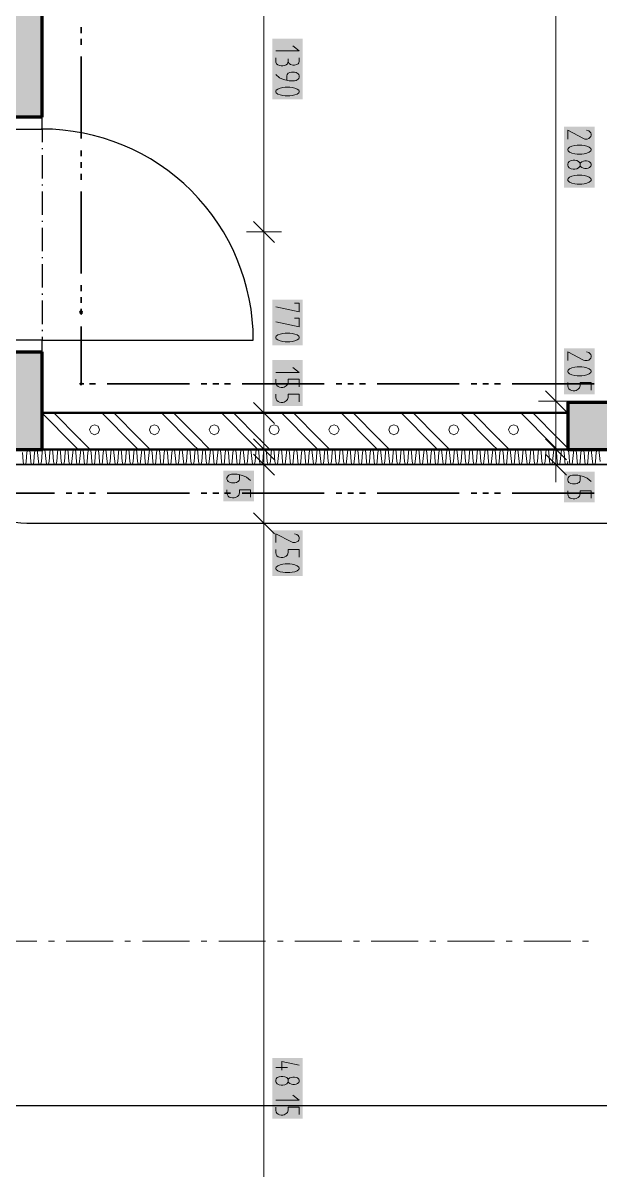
# Model space of a CAD drawing. Header units: millimetres. Extents: x 0 to 594, y 0 to 420.
# Drawn here: x 387 to 406.98, y 222.86 to 262.59 of the extents above; entities that cross this region are included whole.
import ezdxf

# ---------------------------------------------------------------- set-up
doc = ezdxf.new("R2010")
doc.units = ezdxf.units.MM
doc.header["$LTSCALE"] = 8
for name, color, linetype in [('PDF_Dvere', 7, 'Continuous'), ('PDF_Instalacni prizdivky', 7, 'Continuous'), ('PDF_Koty delkove', 7, 'Continuous'), ('PDF_Obecne 0.25', 7, 'Continuous'), ('PDF_Osy hlavni', 7, 'Continuous'), ('PDF_Pozarni useky', 3, 'Continuous'), ('PDF_Rampy', 7, 'Continuous'), ('PDF_Steny obvodove nosne', 7, 'Continuous'), ('PDF_Steny sendvic', 7, 'Continuous'), ('PDF_Steny vnitrni', 7, 'Continuous')]:
    doc.layers.add(name, color=color, linetype=linetype)

msp = doc.modelspace()

# ---------------------------------------------------------------- hatches: boundary and pattern name
at = {"layer": 'PDF_Steny vnitrni', "true_color": 0xc0c0c0, "transparency": 33554559}
msp.add_hatch(color=9, dxfattribs=at).paths.add_polyline_path([(405.868, 247.82), (431.06, 247.82), (431.06, 249.445), (429.272, 249.445), (409.891, 249.445), (405.868, 249.445)])

# ---------------------------------------------------------------- linework, layer by layer
at = {"layer": 'PDF_Dvere', "lineweight": 25}
for points in [[(385.633, 259.319), (385.633, 258.912), (387.665, 258.912), (387.665, 259.319)], [(385.633, 251.599), (385.633, 251.192), (387.665, 251.192), (387.665, 251.599)]]:
    msp.add_lwpolyline(points, close=True, dxfattribs=at)
msp.add_lwpolyline([(387.665, 251.713), (387.665, 251.599), (394.979, 251.599, 0.414214), (387.665, 258.912), (387.665, 258.457)], format="xyb", dxfattribs=at)
for points in [[(387.665, 258.254), (387.665, 258.214)], [(387.665, 258.01), (387.665, 257.198)], [(387.665, 256.995), (387.665, 256.954)], [(387.665, 256.751), (387.665, 255.938)], [(387.665, 255.735), (387.665, 255.694)], [(387.665, 255.491), (387.665, 254.679)], [(387.665, 254.475), (387.665, 254.435)], [(387.665, 254.232), (387.665, 253.419)], [(387.665, 253.216), (387.665, 253.175)], [(387.665, 252.972), (387.665, 252.159)], [(387.665, 251.956), (387.665, 251.916)]]:
    msp.add_lwpolyline(points, dxfattribs=at)
at = {"layer": 'PDF_Dvere', "lineweight": 25, "transparency": 33554559}
for points in [[(387.665, 258.963), (387.716, 258.912), (387.614, 258.912), (387.665, 258.862)], [(387.665, 251.649), (387.716, 251.599), (387.614, 251.599), (387.665, 251.548)]]:
    msp.add_solid(points, dxfattribs=at)
at = {"layer": 'PDF_Instalacni prizdivky', "lineweight": 50}
msp.add_lwpolyline([(387.665, 247.82), (405.868, 247.82), (405.868, 249.079), (405.827, 249.079), (387.706, 249.079), (387.665, 249.079)], close=True, dxfattribs=at)
at = {"layer": 'PDF_Instalacni prizdivky', "lineweight": 9}
for points in [[(387.665, 249.075), (388.758, 247.982), (388.921, 247.82)], [(388.075, 249.079), (388.965, 248.19)], [(389.733, 249.079), (390.83, 247.982), (390.993, 247.82)], [(390.148, 249.079), (391.037, 248.19)], [(391.805, 249.079), (392.902, 247.982), (393.065, 247.82)], [(392.22, 249.079), (393.11, 248.19)], [(393.878, 249.079), (394.975, 247.982), (395.137, 247.82)], [(394.292, 249.079), (395.182, 248.19)], [(395.95, 249.079), (397.047, 247.982), (397.209, 247.82)], [(396.364, 249.079), (397.254, 248.19)], [(398.022, 249.079), (399.119, 247.982), (399.282, 247.82)], [(398.437, 249.079), (399.326, 248.19)], [(400.094, 249.079), (401.191, 247.982), (401.354, 247.82)], [(400.509, 249.079), (401.399, 248.19)], [(402.167, 249.079), (403.264, 247.982), (403.426, 247.82)], [(402.581, 249.079), (403.471, 248.19)], [(404.239, 249.079), (405.336, 247.982), (405.498, 247.82)], [(404.653, 249.079), (405.543, 248.19)], [(399.968, 248.377), (400.018, 248.5), (399.968, 248.624), (399.844, 248.674), (399.721, 248.624), (399.67, 248.5), (399.721, 248.377), (399.844, 248.326)], [(399.844, 248.326), (399.968, 248.377)], [(388.965, 248.19), (389.172, 247.982)], [(389.172, 247.982), (389.335, 247.82)], [(391.037, 248.19), (391.245, 247.982)], [(391.245, 247.982), (391.407, 247.82)], [(393.11, 248.19), (393.317, 247.982)], [(393.317, 247.982), (393.479, 247.82)], [(395.182, 248.19), (395.389, 247.982)], [(395.389, 247.982), (395.552, 247.82)], [(397.254, 248.19), (397.461, 247.982)], [(397.461, 247.982), (397.624, 247.82)], [(399.326, 248.19), (399.534, 247.982)], [(399.534, 247.982), (399.696, 247.82)], [(401.399, 248.19), (401.606, 247.982)], [(401.606, 247.982), (401.768, 247.82)], [(403.471, 248.19), (403.678, 247.982)], [(403.678, 247.982), (403.841, 247.82)], [(405.543, 248.19), (405.75, 247.982)], [(405.75, 247.982), (405.868, 247.865)]]:
    msp.add_lwpolyline(points, dxfattribs=at)
for points in [[(389.483, 248.326), (389.606, 248.377), (389.657, 248.5), (389.606, 248.624), (389.483, 248.674), (389.36, 248.624), (389.309, 248.5), (389.36, 248.377)], [(391.555, 248.326), (391.679, 248.377), (391.73, 248.5), (391.679, 248.624), (391.555, 248.674), (391.432, 248.624), (391.381, 248.5), (391.432, 248.377)], [(393.628, 248.326), (393.751, 248.377), (393.802, 248.5), (393.751, 248.624), (393.628, 248.674), (393.505, 248.624), (393.454, 248.5), (393.505, 248.377)], [(395.7, 248.326), (395.823, 248.377), (395.874, 248.5), (395.823, 248.624), (395.7, 248.674), (395.577, 248.624), (395.526, 248.5), (395.577, 248.377)], [(397.772, 248.326), (397.895, 248.377), (397.946, 248.5), (397.895, 248.624), (397.772, 248.674), (397.649, 248.624), (397.598, 248.5), (397.649, 248.377)], [(401.917, 248.326), (402.04, 248.377), (402.091, 248.5), (402.04, 248.624), (401.917, 248.674), (401.794, 248.624), (401.743, 248.5), (401.794, 248.377)], [(403.989, 248.326), (404.112, 248.377), (404.163, 248.5), (404.112, 248.624), (403.989, 248.674), (403.866, 248.624), (403.815, 248.5), (403.866, 248.377)]]:
    msp.add_lwpolyline(points, close=True, dxfattribs=at)
at = {"layer": 'PDF_Instalacni prizdivky', "lineweight": 9, "transparency": 33554559}
for points in [[(388.996, 248.193), (389.015, 248.175), (388.978, 248.175), (388.996, 248.157)], [(391.069, 248.193), (391.087, 248.175), (391.05, 248.175), (391.069, 248.157)], [(393.141, 248.193), (393.159, 248.175), (393.122, 248.175), (393.141, 248.157)], [(395.213, 248.193), (395.231, 248.175), (395.195, 248.175), (395.213, 248.157)], [(397.285, 248.193), (397.304, 248.175), (397.267, 248.175), (397.285, 248.157)], [(399.357, 248.193), (399.376, 248.175), (399.339, 248.175), (399.357, 248.157)], [(401.43, 248.193), (401.448, 248.175), (401.411, 248.175), (401.43, 248.157)], [(403.502, 248.193), (403.52, 248.175), (403.484, 248.175), (403.502, 248.157)], [(405.574, 248.193), (405.592, 248.175), (405.556, 248.175), (405.574, 248.157)]]:
    msp.add_solid(points, dxfattribs=at)
at = {"layer": 'PDF_Koty delkove', "lineweight": 18}
for points in [[(395.348, 298), (395.348, 293.424), (395.348, 285.973), (395.348, 283.369), (395.348, 266.632), (395.348, 255.35), (395.348, 249.079)], [(405.454, 298), (405.454, 293.421), (405.454, 285.973), (405.454, 274.027), (405.454, 266.389), (405.454, 249.486), (405.454, 247.82), (405.454, 247.292)], [(395.754, 261.619), (396.567, 261.619), (396.351, 261.792)], [(395.754, 261.381), (395.754, 261.229), (395.782, 261.175), (395.822, 261.132), (395.89, 261.11), (395.944, 261.099), (395.999, 261.099), (396.066, 261.11), (396.12, 261.132), (396.16, 261.175), (396.188, 261.251)], [(396.567, 261.381), (396.567, 261.251), (396.554, 261.207), (396.526, 261.164), (396.485, 261.142), (396.405, 261.121), (396.351, 261.121), (396.269, 261.142), (396.215, 261.186), (396.188, 261.251), (396.188, 261.337)], [(395.754, 260.796), (395.89, 260.687), (396.026, 260.622), (396.215, 260.579), (396.405, 260.579), (396.459, 260.59), (396.499, 260.612), (396.526, 260.633), (396.554, 260.666), (396.567, 260.709), (396.567, 260.752), (396.554, 260.796), (396.526, 260.828), (396.499, 260.85), (396.459, 260.872), (396.405, 260.883), (396.296, 260.883), (396.242, 260.872), (396.188, 260.85), (396.147, 260.796), (396.134, 260.752), (396.134, 260.601)], [(396.242, 260.363), (396.08, 260.363), (395.999, 260.352), (395.904, 260.329), (395.822, 260.297), (395.768, 260.254), (395.754, 260.232), (395.754, 260.189), (395.768, 260.167), (395.822, 260.124), (395.904, 260.092), (395.999, 260.07), (396.08, 260.059)], [(396.08, 260.059), (396.242, 260.059), (396.323, 260.07), (396.418, 260.092), (396.499, 260.124), (396.554, 260.167), (396.567, 260.189), (396.567, 260.232), (396.554, 260.254), (396.499, 260.297), (396.418, 260.329), (396.323, 260.352), (396.242, 260.363)], [(405.861, 258.565), (405.861, 258.869), (406.403, 258.587), (406.457, 258.565), (406.538, 258.565), (406.592, 258.587), (406.633, 258.619), (406.66, 258.652), (406.673, 258.695), (406.673, 258.738), (406.66, 258.782), (406.633, 258.814), (406.592, 258.847), (406.512, 258.869)], [(405.874, 258.24), (405.861, 258.218), (405.861, 258.175), (405.874, 258.153), (405.929, 258.11), (406.01, 258.078), (406.105, 258.056), (406.186, 258.045)], [(406.186, 258.045), (406.349, 258.045), (406.429, 258.056), (406.525, 258.078), (406.606, 258.11), (406.66, 258.153), (406.673, 258.175), (406.673, 258.218), (406.66, 258.24), (406.606, 258.283), (406.525, 258.316), (406.429, 258.338), (406.349, 258.349), (406.186, 258.349), (406.105, 258.338), (406.01, 258.316), (405.929, 258.283), (405.874, 258.24)], [(406.295, 257.72), (406.308, 257.742), (406.349, 257.774), (406.403, 257.796), (406.457, 257.807), (406.512, 257.807), (406.565, 257.796), (406.62, 257.774), (406.66, 257.731), (406.673, 257.698), (406.673, 257.655), (406.66, 257.623), (406.62, 257.579), (406.565, 257.558), (406.512, 257.547), (406.457, 257.547), (406.403, 257.558), (406.349, 257.579), (406.308, 257.612), (406.295, 257.633)], [(406.606, 257.07), (406.66, 257.113), (406.673, 257.135), (406.673, 257.178), (406.66, 257.2), (406.606, 257.243), (406.525, 257.276), (406.429, 257.298), (406.349, 257.309), (406.186, 257.309), (406.105, 257.298), (406.01, 257.276), (405.929, 257.243), (405.874, 257.2), (405.861, 257.178), (405.861, 257.135), (405.874, 257.113), (405.929, 257.07), (406.01, 257.038), (406.105, 257.016), (406.186, 257.005)], [(406.186, 257.005), (406.349, 257.005), (406.429, 257.016), (406.525, 257.038), (406.606, 257.07)], [(394.982, 255.715), (395.713, 254.984)], [(394.738, 255.35), (395.348, 255.35), (395.957, 255.35)], [(396.405, 252.886), (396.567, 252.886), (396.567, 252.583), (395.754, 252.756)], [(396.405, 252.366), (396.567, 252.366), (396.567, 252.063), (395.754, 252.236)], [(405.861, 250.891), (405.861, 251.195), (406.403, 250.913), (406.457, 250.891), (406.538, 250.891), (406.592, 250.913), (406.633, 250.945), (406.66, 250.978), (406.673, 251.021), (406.673, 251.064), (406.66, 251.108), (406.633, 251.14), (406.592, 251.173), (406.512, 251.195)], [(395.754, 250.485), (396.567, 250.485), (396.351, 250.658)], [(406.186, 250.371), (406.349, 250.371), (406.429, 250.382), (406.525, 250.404), (406.606, 250.436), (406.66, 250.479), (406.673, 250.501), (406.673, 250.544), (406.66, 250.566), (406.606, 250.609), (406.525, 250.642), (406.429, 250.664), (406.349, 250.675), (406.186, 250.675), (406.105, 250.664), (406.01, 250.642), (405.929, 250.609), (405.874, 250.566)], [(396.567, 249.986), (396.567, 250.246), (396.188, 250.246), (396.188, 250.138), (396.16, 250.062), (396.12, 250.019), (396.052, 249.976), (395.999, 249.965), (395.944, 249.965), (395.89, 249.976), (395.836, 249.997), (395.796, 250.03), (395.768, 250.073), (395.754, 250.138), (395.754, 250.246)], [(405.874, 250.566), (405.861, 250.544), (405.861, 250.501), (405.874, 250.479), (405.929, 250.436), (406.01, 250.404), (406.105, 250.382), (406.186, 250.371)], [(405.089, 249.851), (405.82, 249.12)], [(406.673, 249.873), (406.673, 250.133), (406.295, 250.133), (406.295, 250.024), (406.267, 249.949), (406.226, 249.905), (406.159, 249.862), (406.105, 249.851), (406.051, 249.851), (405.996, 249.862), (405.943, 249.884), (405.902, 249.916), (405.874, 249.959), (405.861, 250.024), (405.861, 250.133)], [(396.567, 249.466), (396.567, 249.726), (396.188, 249.726), (396.188, 249.618), (396.16, 249.542), (396.12, 249.499), (396.052, 249.456), (395.999, 249.445), (395.944, 249.445), (395.89, 249.456), (395.836, 249.477), (395.796, 249.51), (395.768, 249.553), (395.754, 249.618), (395.754, 249.726)], [(404.845, 249.486), (405.454, 249.486), (406.064, 249.486)], [(394.738, 249.079), (395.348, 249.079), (395.957, 249.079)], [(394.982, 249.445), (395.713, 248.714)], [(395.348, 249.079), (395.348, 247.82), (395.348, 247.292), (395.348, 245.26), (395.348, 206.131), (395.348, 199.224)], [(394.982, 248.186), (395.713, 247.454)], [(405.089, 248.186), (405.82, 247.454)], [(394.738, 247.82), (395.348, 247.82), (395.957, 247.82)], [(394.982, 247.657), (395.713, 246.926)], [(404.845, 247.82), (405.454, 247.82), (406.064, 247.82)], [(405.089, 247.657), (405.82, 246.926)], [(394.738, 247.292), (395.348, 247.292), (395.957, 247.292)], [(404.845, 247.292), (405.454, 247.292), (406.064, 247.292)], [(405.454, 247.292), (405.454, 246.682)], [(394.5, 246.939), (394.5, 246.788), (394.486, 246.744), (394.459, 246.712), (394.432, 246.69), (394.392, 246.669), (394.337, 246.658), (394.229, 246.658), (394.175, 246.669), (394.134, 246.69), (394.108, 246.712), (394.08, 246.744), (394.066, 246.788), (394.066, 246.831), (394.08, 246.874), (394.108, 246.907), (394.134, 246.928), (394.175, 246.95), (394.229, 246.961), (394.419, 246.961), (394.608, 246.918), (394.744, 246.853), (394.879, 246.744)], [(406.295, 246.904), (406.295, 246.752), (406.281, 246.709), (406.254, 246.676), (406.226, 246.655), (406.186, 246.633), (406.132, 246.622), (406.024, 246.622), (405.97, 246.633), (405.929, 246.655), (405.902, 246.676), (405.874, 246.709), (405.861, 246.752), (405.861, 246.795), (405.874, 246.839), (405.902, 246.871), (405.929, 246.893), (405.97, 246.915), (406.024, 246.926), (406.213, 246.926), (406.403, 246.882), (406.538, 246.817), (406.673, 246.709)], [(394.364, 246.149), (394.311, 246.138), (394.256, 246.138), (394.202, 246.149), (394.148, 246.17), (394.108, 246.203), (394.08, 246.245), (394.066, 246.31), (394.066, 246.419)], [(394.879, 246.159), (394.879, 246.419), (394.5, 246.419), (394.5, 246.31), (394.472, 246.235), (394.432, 246.192), (394.364, 246.149)], [(406.105, 246.102), (406.051, 246.102), (405.996, 246.113), (405.943, 246.135), (405.902, 246.167), (405.874, 246.21), (405.861, 246.275), (405.861, 246.384)], [(406.673, 246.124), (406.673, 246.384), (406.295, 246.384), (406.295, 246.275), (406.267, 246.2), (406.226, 246.156), (406.159, 246.113), (406.105, 246.102)], [(394.982, 245.626), (395.713, 244.894)], [(394.738, 245.26), (395.348, 245.26), (395.957, 245.26)], [(395.754, 244.591), (395.754, 244.894), (396.296, 244.612), (396.351, 244.591), (396.432, 244.591), (396.485, 244.612), (396.526, 244.645), (396.554, 244.677), (396.567, 244.721), (396.567, 244.764), (396.554, 244.807), (396.526, 244.84), (396.485, 244.872), (396.405, 244.894)], [(396.567, 244.092), (396.567, 244.352), (396.188, 244.352), (396.188, 244.244), (396.16, 244.168), (396.12, 244.125), (396.052, 244.082), (395.999, 244.071), (395.944, 244.071), (395.89, 244.082), (395.836, 244.103), (395.796, 244.136), (395.768, 244.179), (395.754, 244.244), (395.754, 244.352)], [(395.904, 243.821), (395.822, 243.788), (395.768, 243.746), (395.754, 243.723), (395.754, 243.681), (395.768, 243.658), (395.822, 243.616), (395.904, 243.583), (395.999, 243.562), (396.08, 243.551)], [(396.08, 243.551), (396.242, 243.551), (396.323, 243.562), (396.418, 243.583), (396.499, 243.616), (396.554, 243.658), (396.567, 243.681), (396.567, 243.723), (396.554, 243.746), (396.499, 243.788), (396.418, 243.821), (396.323, 243.843), (396.242, 243.854), (396.08, 243.854), (395.999, 243.843), (395.904, 243.821)], [(395.971, 226.324), (395.971, 226.628), (396.567, 226.497)], [(395.754, 226.41), (396.16, 226.41)], [(396.188, 225.999), (396.202, 226.02), (396.242, 226.053), (396.296, 226.074), (396.351, 226.085), (396.405, 226.085), (396.459, 226.074), (396.513, 226.053), (396.554, 226.009), (396.567, 225.977), (396.567, 225.934), (396.554, 225.901), (396.513, 225.858), (396.459, 225.836), (396.405, 225.825), (396.351, 225.825), (396.296, 225.836), (396.242, 225.858), (396.202, 225.89)], [(396.202, 225.89), (396.188, 225.912)], [(395.754, 225.284), (396.567, 225.284), (396.351, 225.457)], [(396.567, 224.785), (396.567, 225.045), (396.188, 225.045), (396.188, 224.937), (396.16, 224.861), (396.12, 224.818), (396.052, 224.775), (395.999, 224.764), (395.944, 224.764), (395.89, 224.775), (395.836, 224.796), (395.796, 224.829), (395.768, 224.872), (395.754, 224.937), (395.754, 225.045)]]:
    msp.add_lwpolyline(points, dxfattribs=at)
for points in [[(406.051, 257.525), (406.105, 257.525), (406.173, 257.536), (406.24, 257.568), (406.281, 257.612), (406.295, 257.633), (406.295, 257.72), (406.281, 257.742), (406.24, 257.785), (406.173, 257.818), (406.105, 257.829), (406.051, 257.829), (405.983, 257.818), (405.915, 257.785), (405.874, 257.742), (405.861, 257.698), (405.861, 257.655), (405.874, 257.612), (405.915, 257.568), (405.983, 257.536)], [(396.08, 251.543), (396.242, 251.543), (396.323, 251.554), (396.418, 251.575), (396.499, 251.608), (396.554, 251.65), (396.567, 251.673), (396.567, 251.715), (396.554, 251.738), (396.499, 251.78), (396.418, 251.813), (396.323, 251.835), (396.242, 251.846), (396.08, 251.846), (395.999, 251.835), (395.904, 251.813), (395.822, 251.78), (395.768, 251.738), (395.754, 251.715), (395.754, 251.673), (395.768, 251.65), (395.822, 251.608), (395.904, 251.575), (395.999, 251.554)], [(395.944, 225.804), (395.999, 225.804), (396.066, 225.815), (396.134, 225.847), (396.174, 225.89), (396.188, 225.912), (396.188, 225.999), (396.174, 226.02), (396.134, 226.064), (396.066, 226.096), (395.999, 226.108), (395.944, 226.108), (395.877, 226.096), (395.809, 226.064), (395.768, 226.02), (395.754, 225.977), (395.754, 225.934), (395.768, 225.89), (395.809, 225.847), (395.877, 225.815)]]:
    msp.add_lwpolyline(points, close=True, dxfattribs=at)
at = {"layer": 'PDF_Koty delkove', "color": 7, "lineweight": 18, "true_color": 0xffffff, "transparency": 33554559}
for points in [[(395.632, 262.045), (395.632, 259.937), (396.689, 262.045), (396.689, 259.937)], [(405.739, 258.991), (405.739, 256.883), (406.795, 258.991), (406.795, 256.883)], [(395.632, 253.008), (395.632, 251.421), (396.689, 253.008), (396.689, 251.421)], [(405.739, 251.317), (405.739, 249.73), (406.795, 251.317), (406.795, 249.73)], [(395.632, 250.911), (395.632, 249.323), (396.689, 250.911), (396.689, 249.323)], [(393.944, 247.083), (393.944, 246.016), (395.001, 247.083), (395.001, 246.016)], [(405.739, 247.048), (405.739, 245.981), (406.795, 247.048), (406.795, 245.981)], [(395.632, 245.016), (395.632, 243.429), (396.689, 245.016), (396.689, 243.429)], [(395.632, 226.749), (395.632, 224.642), (396.689, 226.749), (396.689, 224.642)]]:
    msp.add_solid(points, dxfattribs=at)
at = {"layer": 'PDF_Obecne 0.25', "lineweight": 25}
msp.add_lwpolyline([(385.633, 259.319), (385.633, 251.192), (380.189, 251.192), (385.105, 247.292, 0.414211), (387.137, 245.26), (433.742, 245.26, 0.414215), (435.773, 247.292)], format="xyb", dxfattribs=at)
at = {"layer": 'PDF_Osy hlavni', "lineweight": 18}
for points in [[(385.857, 230.795), (387.482, 230.795)], [(387.888, 230.795), (388.091, 230.795)], [(388.498, 230.795), (390.123, 230.795)], [(390.529, 230.795), (390.732, 230.795)], [(391.139, 230.795), (392.764, 230.795)], [(393.17, 230.795), (393.373, 230.795)], [(393.78, 230.795), (395.405, 230.795)], [(395.811, 230.795), (396.015, 230.795)], [(396.421, 230.795), (398.046, 230.795)], [(398.452, 230.795), (398.656, 230.795)], [(399.062, 230.795), (400.687, 230.795)], [(401.094, 230.795), (401.297, 230.795)], [(401.703, 230.795), (403.328, 230.795)], [(403.735, 230.795), (403.938, 230.795)], [(404.344, 230.795), (405.969, 230.795)], [(406.376, 230.795), (406.579, 230.795)]]:
    msp.add_lwpolyline(points, dxfattribs=at)
at = {"layer": 'PDF_Pozarni useky', "lineweight": 35}
for points in [[(389.016, 262.439), (389.016, 262.236)], [(389.016, 262.033), (389.016, 261.83)], [(389.016, 261.424), (389.016, 258.579)], [(389.016, 258.173), (389.016, 257.97)], [(389.016, 257.767), (389.016, 257.564)], [(389.016, 257.36), (389.016, 257.157)], [(389.016, 256.751), (389.016, 253.907)], [(389.016, 253.5), (389.016, 253.297)], [(389.016, 253.094), (389.016, 252.891)], [(389.016, 252.688), (389.016, 252.589), (389.016, 252.545)], [(389.016, 252.545), (389.016, 252.485)], [(389.016, 252.078), (389.016, 250.093)], [(389.016, 250.093), (389.107, 250.093)], [(389.31, 250.093), (389.513, 250.093)], [(389.92, 250.093), (392.764, 250.093)], [(393.17, 250.093), (393.373, 250.093)], [(393.577, 250.093), (393.78, 250.093)], [(393.983, 250.093), (394.186, 250.093)], [(394.592, 250.093), (397.437, 250.093)], [(397.843, 250.093), (398.046, 250.093)], [(398.249, 250.093), (398.452, 250.093)], [(398.656, 250.093), (398.859, 250.093)], [(399.265, 250.093), (402.109, 250.093)], [(402.516, 250.093), (402.719, 250.093)], [(402.922, 250.093), (403.125, 250.093)], [(403.328, 250.093), (403.531, 250.093)], [(403.938, 250.093), (406.782, 250.093)], [(385.247, 246.3), (388.091, 246.3)], [(388.498, 246.3), (388.701, 246.3)], [(388.904, 246.3), (389.107, 246.3)], [(389.31, 246.3), (389.513, 246.3)], [(389.92, 246.3), (392.764, 246.3)], [(393.17, 246.3), (393.373, 246.3)], [(393.577, 246.3), (393.78, 246.3)], [(393.983, 246.3), (394.186, 246.3)], [(394.592, 246.3), (397.437, 246.3)], [(397.843, 246.3), (398.046, 246.3)], [(398.249, 246.3), (398.452, 246.3)], [(398.656, 246.3), (398.859, 246.3)], [(399.265, 246.3), (402.109, 246.3)], [(402.516, 246.3), (402.719, 246.3)], [(402.922, 246.3), (403.125, 246.3)], [(403.328, 246.3), (403.531, 246.3)], [(403.938, 246.3), (406.782, 246.3)]]:
    msp.add_lwpolyline(points, dxfattribs=at)
at = {"layer": 'PDF_Pozarni useky', "lineweight": 35, "transparency": 33554559}
for points in [[(389.016, 252.66), (389.087, 252.589), (388.944, 252.589), (389.016, 252.518)], [(389.016, 252.66), (389.087, 252.589), (388.944, 252.589), (389.016, 252.518)], [(389.016, 252.616), (389.087, 252.545), (388.944, 252.545), (389.016, 252.474)], [(389.016, 252.616), (389.087, 252.545), (388.944, 252.545), (389.016, 252.474)], [(389.016, 250.164), (389.087, 250.093), (388.944, 250.093), (389.016, 250.022)], [(388.944, 250.093), (389.016, 250.164), (389.016, 250.022), (389.087, 250.093)]]:
    msp.add_solid(points, dxfattribs=at)
at = {"layer": 'PDF_Rampy', "lineweight": 25}
msp.add_lwpolyline([(385.633, 225.094), (436.8, 225.094), (435.784, 225.094)], dxfattribs=at)
at = {"layer": 'PDF_Steny obvodove nosne', "lineweight": 70}
for points in [[(387.665, 259.319), (387.665, 298.041), (387.706, 298.041)], [(387.665, 259.319), (385.633, 259.319)], [(385.633, 247.82), (387.665, 247.82), (387.665, 249.079), (387.665, 251.192)], [(385.633, 251.192), (387.665, 251.192)]]:
    msp.add_lwpolyline(points, dxfattribs=at)
at = {"layer": 'PDF_Steny obvodove nosne', "color": 9, "lineweight": 9, "true_color": 0xc0c0c0, "transparency": 33554559}
for points in [[(387.665, 259.319), (387.665, 300.072), (385.633, 259.319), (385.633, 300.072)], [(385.633, 251.192), (385.633, 247.82), (387.665, 251.192), (387.665, 247.82)]]:
    msp.add_solid(points, dxfattribs=at)
at = {"layer": 'PDF_Steny sendvic', "lineweight": 35}
for points in [[(405.868, 247.292), (445.119, 247.292), (445.119, 247.82), (445.119, 252.734), (444.59, 252.734), (444.59, 249.445), (444.59, 247.82), (431.06, 247.82), (405.868, 247.82), (387.665, 247.82), (385.633, 247.82)], [(385.633, 247.292), (405.868, 247.292)]]:
    msp.add_lwpolyline(points, dxfattribs=at)
at = {"layer": 'PDF_Steny sendvic', "lineweight": 9}
for points in [[(387.011, 247.397), (386.985, 247.714)], [(387.143, 247.714), (387.116, 247.397)], [(387.19, 247.82), (387.158, 247.789), (387.143, 247.714)], [(387.143, 247.714), (387.143, 247.714)], [(387.249, 247.714), (387.233, 247.789), (387.201, 247.82)], [(387.275, 247.397), (387.249, 247.714)], [(387.407, 247.714), (387.38, 247.397)], [(387.454, 247.82), (387.422, 247.789), (387.407, 247.714)], [(387.407, 247.714), (387.407, 247.714)], [(387.513, 247.714), (387.497, 247.789), (387.465, 247.82)], [(387.539, 247.397), (387.513, 247.714)], [(387.671, 247.714), (387.645, 247.397)], [(387.718, 247.82), (387.686, 247.789), (387.671, 247.714)], [(387.671, 247.714), (387.671, 247.714)], [(387.777, 247.714), (387.761, 247.789), (387.729, 247.82)], [(387.803, 247.397), (387.777, 247.714)], [(387.935, 247.714), (387.909, 247.397)], [(387.982, 247.82), (387.95, 247.789), (387.935, 247.714)], [(387.935, 247.714), (387.935, 247.714)], [(388.041, 247.714), (388.025, 247.789), (387.993, 247.82)], [(388.067, 247.397), (388.041, 247.714)], [(388.199, 247.714), (388.173, 247.397)], [(388.246, 247.82), (388.215, 247.789), (388.199, 247.714)], [(388.199, 247.714), (388.199, 247.714)], [(388.305, 247.714), (388.29, 247.789), (388.258, 247.82)], [(388.331, 247.397), (388.305, 247.714)], [(388.463, 247.714), (388.437, 247.397)], [(388.511, 247.82), (388.479, 247.789), (388.463, 247.714)], [(388.463, 247.714), (388.463, 247.714)], [(388.569, 247.714), (388.554, 247.789), (388.522, 247.82)], [(388.595, 247.397), (388.569, 247.714)], [(388.727, 247.714), (388.701, 247.397)], [(388.775, 247.82), (388.743, 247.789), (388.727, 247.714)], [(388.727, 247.714), (388.727, 247.714)], [(388.833, 247.714), (388.818, 247.789), (388.786, 247.82)], [(388.859, 247.397), (388.833, 247.714)], [(388.991, 247.714), (388.965, 247.397)], [(389.039, 247.82), (389.007, 247.789), (388.991, 247.714)], [(388.991, 247.714), (388.991, 247.714)], [(389.097, 247.714), (389.082, 247.789), (389.05, 247.82)], [(389.124, 247.397), (389.097, 247.714)], [(389.255, 247.714), (389.229, 247.397)], [(389.303, 247.82), (389.271, 247.789), (389.255, 247.714)], [(389.255, 247.714), (389.255, 247.714)], [(389.362, 247.714), (389.346, 247.789), (389.314, 247.82)], [(389.388, 247.397), (389.362, 247.714)], [(389.519, 247.714), (389.493, 247.397)], [(389.567, 247.82), (389.535, 247.789), (389.519, 247.714)], [(389.519, 247.714), (389.519, 247.714)], [(389.626, 247.714), (389.61, 247.789), (389.578, 247.82)], [(389.652, 247.397), (389.626, 247.714)], [(389.784, 247.714), (389.757, 247.397)], [(389.831, 247.82), (389.799, 247.789), (389.784, 247.714)], [(389.784, 247.714), (389.784, 247.714)], [(389.89, 247.714), (389.874, 247.789), (389.842, 247.82)], [(389.916, 247.397), (389.89, 247.714)], [(390.048, 247.714), (390.022, 247.397)], [(390.095, 247.82), (390.063, 247.789), (390.048, 247.714)], [(390.048, 247.714), (390.048, 247.714)], [(390.154, 247.714), (390.138, 247.789), (390.106, 247.82)], [(390.18, 247.397), (390.154, 247.714)], [(390.312, 247.714), (390.286, 247.397)], [(390.359, 247.82), (390.327, 247.789), (390.312, 247.714)], [(390.312, 247.714), (390.312, 247.714)], [(390.418, 247.714), (390.402, 247.789), (390.37, 247.82)], [(390.444, 247.397), (390.418, 247.714)], [(390.576, 247.714), (390.55, 247.397)], [(390.623, 247.82), (390.591, 247.789), (390.576, 247.714)], [(390.576, 247.714), (390.576, 247.714)], [(390.682, 247.714), (390.667, 247.789), (390.635, 247.82)], [(390.708, 247.397), (390.682, 247.714)], [(390.84, 247.714), (390.814, 247.397)], [(390.888, 247.82), (390.856, 247.789), (390.84, 247.714)], [(390.84, 247.714), (390.84, 247.714)], [(390.946, 247.714), (390.931, 247.789), (390.899, 247.82)], [(390.972, 247.397), (390.946, 247.714)], [(391.104, 247.714), (391.078, 247.397)], [(391.152, 247.82), (391.12, 247.789), (391.104, 247.714)], [(391.104, 247.714), (391.104, 247.714)], [(391.21, 247.714), (391.195, 247.789), (391.163, 247.82)], [(391.236, 247.397), (391.21, 247.714)], [(391.368, 247.714), (391.342, 247.397)], [(391.416, 247.82), (391.384, 247.789), (391.368, 247.714)], [(391.368, 247.714), (391.368, 247.714)], [(391.474, 247.714), (391.459, 247.789), (391.427, 247.82)], [(391.501, 247.397), (391.474, 247.714)], [(391.632, 247.714), (391.606, 247.397)], [(391.68, 247.82), (391.648, 247.789), (391.632, 247.714)], [(391.632, 247.714), (391.632, 247.714)], [(391.739, 247.714), (391.723, 247.789), (391.691, 247.82)], [(391.765, 247.397), (391.739, 247.714)], [(391.896, 247.714), (391.87, 247.397)], [(391.944, 247.82), (391.912, 247.789), (391.896, 247.714)], [(391.896, 247.714), (391.896, 247.714)], [(392.003, 247.714), (391.987, 247.789), (391.955, 247.82)], [(392.029, 247.397), (392.003, 247.714)], [(392.161, 247.714), (392.134, 247.397)], [(392.208, 247.82), (392.176, 247.789), (392.161, 247.714)], [(392.161, 247.714), (392.161, 247.714)], [(392.267, 247.714), (392.251, 247.789), (392.219, 247.82)], [(392.293, 247.397), (392.267, 247.714)], [(392.425, 247.714), (392.399, 247.397)], [(392.472, 247.82), (392.44, 247.789), (392.425, 247.714)], [(392.425, 247.714), (392.425, 247.714)], [(392.531, 247.714), (392.515, 247.789), (392.483, 247.82)], [(392.557, 247.397), (392.531, 247.714)], [(392.689, 247.714), (392.663, 247.397)], [(392.736, 247.82), (392.704, 247.789), (392.689, 247.714)], [(392.689, 247.714), (392.689, 247.714)], [(392.689, 247.714), (392.689, 247.714)], [(392.795, 247.714), (392.779, 247.789), (392.747, 247.82)], [(392.821, 247.397), (392.795, 247.714)], [(392.953, 247.714), (392.927, 247.397)], [(393, 247.82), (392.968, 247.789), (392.953, 247.714)], [(392.953, 247.714), (392.953, 247.714)], [(393.059, 247.714), (393.043, 247.789), (393.012, 247.82)], [(393.085, 247.397), (393.059, 247.714)], [(393.217, 247.714), (393.191, 247.397)], [(393.265, 247.82), (393.233, 247.789), (393.217, 247.714)], [(393.217, 247.714), (393.217, 247.714)], [(393.323, 247.714), (393.308, 247.789), (393.276, 247.82)], [(393.349, 247.397), (393.323, 247.714)], [(393.481, 247.714), (393.455, 247.397)], [(393.529, 247.82), (393.497, 247.789), (393.481, 247.714)], [(393.481, 247.714), (393.481, 247.714)], [(393.587, 247.714), (393.572, 247.789), (393.54, 247.82)], [(393.613, 247.397), (393.587, 247.714)], [(393.745, 247.714), (393.719, 247.397)], [(393.793, 247.82), (393.761, 247.789), (393.745, 247.714)], [(393.745, 247.714), (393.745, 247.714)], [(393.851, 247.714), (393.836, 247.789), (393.804, 247.82)], [(393.878, 247.397), (393.851, 247.714)], [(394.009, 247.714), (393.983, 247.397)], [(394.057, 247.82), (394.025, 247.789), (394.009, 247.714)], [(394.009, 247.714), (394.009, 247.714)], [(394.115, 247.714), (394.1, 247.789), (394.068, 247.82)], [(394.142, 247.397), (394.115, 247.714)], [(394.273, 247.714), (394.247, 247.397)], [(394.321, 247.82), (394.289, 247.789), (394.273, 247.714)], [(394.273, 247.714), (394.273, 247.714)], [(394.38, 247.714), (394.364, 247.789), (394.332, 247.82)], [(394.406, 247.397), (394.38, 247.714)], [(394.538, 247.714), (394.511, 247.397)], [(394.585, 247.82), (394.553, 247.789), (394.538, 247.714)], [(394.538, 247.714), (394.538, 247.714)], [(394.644, 247.714), (394.628, 247.789), (394.596, 247.82)], [(394.67, 247.397), (394.644, 247.714)], [(394.802, 247.714), (394.775, 247.397)], [(394.849, 247.82), (394.817, 247.789), (394.802, 247.714)], [(394.802, 247.714), (394.802, 247.714)], [(394.908, 247.714), (394.892, 247.789), (394.86, 247.82)], [(394.934, 247.397), (394.908, 247.714)], [(395.066, 247.714), (395.04, 247.397)], [(395.113, 247.82), (395.081, 247.789), (395.066, 247.714)], [(395.066, 247.714), (395.066, 247.714)], [(395.172, 247.714), (395.156, 247.789), (395.124, 247.82)], [(395.198, 247.397), (395.172, 247.714)], [(395.33, 247.714), (395.304, 247.397)], [(395.377, 247.82), (395.345, 247.789), (395.33, 247.714)], [(395.33, 247.714), (395.33, 247.714)], [(395.436, 247.714), (395.42, 247.789), (395.388, 247.82)], [(395.462, 247.397), (395.436, 247.714)], [(395.594, 247.714), (395.568, 247.397)], [(395.642, 247.82), (395.609, 247.789), (395.594, 247.714)], [(395.594, 247.714), (395.594, 247.714)], [(395.7, 247.714), (395.685, 247.789), (395.653, 247.82)], [(395.726, 247.397), (395.7, 247.714)], [(395.858, 247.714), (395.832, 247.397)], [(395.906, 247.82), (395.874, 247.789), (395.858, 247.714)], [(395.858, 247.714), (395.858, 247.714)], [(395.964, 247.714), (395.949, 247.789), (395.917, 247.82)], [(395.99, 247.397), (395.964, 247.714)], [(396.122, 247.714), (396.096, 247.397)], [(396.17, 247.82), (396.138, 247.789), (396.122, 247.714)], [(396.122, 247.714), (396.122, 247.714)], [(396.228, 247.714), (396.213, 247.789), (396.181, 247.82)], [(396.254, 247.397), (396.228, 247.714)], [(396.386, 247.714), (396.36, 247.397)], [(396.434, 247.82), (396.402, 247.789), (396.386, 247.714)], [(396.386, 247.714), (396.386, 247.714)], [(396.492, 247.714), (396.477, 247.789), (396.445, 247.82)], [(396.519, 247.397), (396.492, 247.714)], [(396.65, 247.714), (396.624, 247.397)], [(396.698, 247.82), (396.666, 247.789), (396.65, 247.714)], [(396.65, 247.714), (396.65, 247.714)], [(396.757, 247.714), (396.741, 247.789), (396.709, 247.82)], [(396.783, 247.397), (396.757, 247.714)], [(396.914, 247.714), (396.888, 247.397)], [(396.962, 247.82), (396.93, 247.789), (396.914, 247.714)], [(396.914, 247.714), (396.914, 247.714)], [(397.021, 247.714), (397.005, 247.789), (396.973, 247.82)], [(397.047, 247.397), (397.021, 247.714)], [(397.179, 247.714), (397.152, 247.397)], [(397.226, 247.82), (397.194, 247.789), (397.179, 247.714)], [(397.179, 247.714), (397.179, 247.714)], [(397.285, 247.714), (397.269, 247.789), (397.237, 247.82)], [(397.311, 247.397), (397.285, 247.714)], [(397.443, 247.714), (397.417, 247.397)], [(397.49, 247.82), (397.458, 247.789), (397.443, 247.714)], [(397.443, 247.714), (397.443, 247.714)], [(397.549, 247.714), (397.533, 247.789), (397.501, 247.82)], [(397.575, 247.397), (397.549, 247.714)], [(397.707, 247.714), (397.681, 247.397)], [(397.754, 247.82), (397.722, 247.789), (397.707, 247.714)], [(397.707, 247.714), (397.707, 247.714)], [(397.813, 247.714), (397.797, 247.789), (397.765, 247.82)], [(397.839, 247.397), (397.813, 247.714)], [(397.971, 247.714), (397.945, 247.397)], [(398.018, 247.82), (397.986, 247.789), (397.971, 247.714)], [(397.971, 247.714), (397.971, 247.714)], [(398.077, 247.714), (398.062, 247.789), (398.03, 247.82)], [(398.103, 247.397), (398.077, 247.714)], [(398.235, 247.714), (398.209, 247.397)], [(398.283, 247.82), (398.251, 247.789), (398.235, 247.714)], [(398.235, 247.714), (398.235, 247.714)], [(398.341, 247.714), (398.326, 247.789), (398.294, 247.82)], [(398.367, 247.397), (398.341, 247.714)], [(398.499, 247.714), (398.473, 247.397)], [(398.547, 247.82), (398.515, 247.789), (398.499, 247.714)], [(398.499, 247.714), (398.499, 247.714)], [(398.605, 247.714), (398.59, 247.789), (398.558, 247.82)], [(398.631, 247.397), (398.605, 247.714)], [(398.763, 247.714), (398.737, 247.397)], [(398.811, 247.82), (398.779, 247.789), (398.763, 247.714)], [(398.763, 247.714), (398.763, 247.714)], [(398.869, 247.714), (398.854, 247.789), (398.822, 247.82)], [(398.896, 247.397), (398.869, 247.714)], [(399.027, 247.714), (399.001, 247.397)], [(399.075, 247.82), (399.043, 247.789), (399.027, 247.714)], [(399.027, 247.714), (399.027, 247.714)], [(399.134, 247.714), (399.118, 247.789), (399.086, 247.82)], [(399.16, 247.397), (399.134, 247.714)], [(399.291, 247.714), (399.265, 247.397)], [(399.339, 247.82), (399.307, 247.789), (399.291, 247.714)], [(399.291, 247.714), (399.291, 247.714)], [(399.398, 247.714), (399.382, 247.789), (399.35, 247.82)], [(399.424, 247.397), (399.398, 247.714)], [(399.556, 247.714), (399.529, 247.397)], [(399.603, 247.82), (399.571, 247.789), (399.556, 247.714)], [(399.556, 247.714), (399.556, 247.714)], [(399.662, 247.714), (399.646, 247.789), (399.614, 247.82)], [(399.688, 247.397), (399.662, 247.714)], [(399.82, 247.714), (399.794, 247.397)], [(399.867, 247.82), (399.835, 247.789), (399.82, 247.714)], [(399.82, 247.714), (399.82, 247.714)], [(399.926, 247.714), (399.91, 247.789), (399.878, 247.82)], [(399.952, 247.397), (399.926, 247.714)], [(400.084, 247.714), (400.058, 247.397)], [(400.131, 247.82), (400.099, 247.789), (400.084, 247.714)], [(400.084, 247.714), (400.084, 247.714)], [(400.19, 247.714), (400.174, 247.789), (400.142, 247.82)], [(400.216, 247.397), (400.19, 247.714)], [(400.348, 247.714), (400.322, 247.397)], [(400.395, 247.82), (400.363, 247.789), (400.348, 247.714)], [(400.348, 247.714), (400.348, 247.714)], [(400.454, 247.714), (400.439, 247.789), (400.407, 247.82)], [(400.48, 247.397), (400.454, 247.714)], [(400.612, 247.714), (400.586, 247.397)], [(400.66, 247.82), (400.628, 247.789), (400.612, 247.714)], [(400.612, 247.714), (400.612, 247.714)], [(400.718, 247.714), (400.703, 247.789), (400.671, 247.82)], [(400.744, 247.397), (400.718, 247.714)], [(400.876, 247.714), (400.85, 247.397)], [(400.924, 247.82), (400.892, 247.789), (400.876, 247.714)], [(400.876, 247.714), (400.876, 247.714)], [(400.982, 247.714), (400.967, 247.789), (400.935, 247.82)], [(401.008, 247.397), (400.982, 247.714)], [(401.14, 247.714), (401.114, 247.397)], [(401.188, 247.82), (401.156, 247.789), (401.14, 247.714)], [(401.14, 247.714), (401.14, 247.714)], [(401.246, 247.714), (401.231, 247.789), (401.199, 247.82)], [(401.273, 247.397), (401.246, 247.714)], [(401.404, 247.714), (401.378, 247.397)], [(401.452, 247.82), (401.42, 247.789), (401.404, 247.714)], [(401.404, 247.714), (401.404, 247.714)], [(401.51, 247.714), (401.495, 247.789), (401.463, 247.82)], [(401.537, 247.397), (401.51, 247.714)], [(401.668, 247.714), (401.642, 247.397)], [(401.716, 247.82), (401.684, 247.789), (401.668, 247.714)], [(401.668, 247.714), (401.668, 247.714)], [(401.775, 247.714), (401.759, 247.789), (401.727, 247.82)], [(401.801, 247.397), (401.775, 247.714)], [(401.933, 247.714), (401.906, 247.397)], [(401.98, 247.82), (401.948, 247.789), (401.933, 247.714)], [(401.933, 247.714), (401.933, 247.714)], [(402.039, 247.714), (402.023, 247.789), (401.991, 247.82)], [(402.065, 247.397), (402.039, 247.714)], [(402.197, 247.714), (402.17, 247.397)], [(402.244, 247.82), (402.212, 247.789), (402.197, 247.714)], [(402.197, 247.714), (402.197, 247.714)], [(402.303, 247.714), (402.287, 247.789), (402.255, 247.82)], [(402.329, 247.397), (402.303, 247.714)], [(402.461, 247.714), (402.435, 247.397)], [(402.508, 247.82), (402.476, 247.789), (402.461, 247.714)], [(402.461, 247.714), (402.461, 247.714)], [(402.567, 247.714), (402.551, 247.789), (402.519, 247.82)], [(402.593, 247.397), (402.567, 247.714)], [(402.725, 247.714), (402.699, 247.397)], [(402.772, 247.82), (402.74, 247.789), (402.725, 247.714)], [(402.725, 247.714), (402.725, 247.714)], [(402.831, 247.714), (402.815, 247.789), (402.783, 247.82)], [(402.857, 247.397), (402.831, 247.714)], [(402.989, 247.714), (402.963, 247.397)], [(403.036, 247.82), (403.005, 247.789), (402.989, 247.714)], [(402.989, 247.714), (402.989, 247.714)], [(403.095, 247.714), (403.08, 247.789), (403.048, 247.82)], [(403.121, 247.397), (403.095, 247.714)], [(403.253, 247.714), (403.227, 247.397)], [(403.301, 247.82), (403.269, 247.789), (403.253, 247.714)], [(403.253, 247.714), (403.253, 247.714)], [(403.359, 247.714), (403.344, 247.789), (403.312, 247.82)], [(403.385, 247.397), (403.359, 247.714)], [(403.517, 247.714), (403.491, 247.397)], [(403.565, 247.82), (403.533, 247.789), (403.517, 247.714)], [(403.517, 247.714), (403.517, 247.714)], [(403.623, 247.714), (403.608, 247.789), (403.576, 247.82)], [(403.65, 247.397), (403.623, 247.714)], [(403.781, 247.714), (403.755, 247.397)], [(403.829, 247.82), (403.797, 247.789), (403.781, 247.714)], [(403.781, 247.714), (403.781, 247.714)], [(403.887, 247.714), (403.872, 247.789), (403.84, 247.82)], [(403.914, 247.397), (403.887, 247.714)], [(404.045, 247.714), (404.019, 247.397)], [(404.093, 247.82), (404.061, 247.789), (404.045, 247.714)], [(404.045, 247.714), (404.045, 247.714)], [(404.152, 247.714), (404.136, 247.789), (404.104, 247.82)], [(404.178, 247.397), (404.152, 247.714)], [(404.31, 247.714), (404.283, 247.397)], [(404.357, 247.82), (404.325, 247.789), (404.31, 247.714)], [(404.31, 247.714), (404.31, 247.714)], [(404.416, 247.714), (404.4, 247.789), (404.368, 247.82)], [(404.442, 247.397), (404.416, 247.714)], [(404.574, 247.714), (404.547, 247.397)], [(404.621, 247.82), (404.589, 247.789), (404.574, 247.714)], [(404.574, 247.714), (404.574, 247.714)], [(404.68, 247.714), (404.664, 247.789), (404.632, 247.82)], [(404.706, 247.397), (404.68, 247.714)], [(404.838, 247.714), (404.812, 247.397), (404.796, 247.323), (404.759, 247.292)], [(404.885, 247.82), (404.853, 247.789), (404.838, 247.714)], [(404.838, 247.714), (404.838, 247.714)], [(404.928, 247.789), (404.896, 247.82)], [(404.944, 247.714), (404.928, 247.789)], [(404.97, 247.397), (404.944, 247.714)], [(405.102, 247.714), (405.076, 247.397), (405.06, 247.323), (405.023, 247.292)], [(405.149, 247.82), (405.117, 247.789), (405.102, 247.714)], [(405.102, 247.714), (405.102, 247.714)], [(405.208, 247.714), (405.192, 247.789), (405.16, 247.82)], [(405.234, 247.397), (405.208, 247.714)], [(405.366, 247.714), (405.34, 247.397), (405.324, 247.323), (405.287, 247.292)], [(405.413, 247.82), (405.381, 247.789), (405.366, 247.714)], [(405.366, 247.714), (405.366, 247.714)], [(405.472, 247.714), (405.457, 247.789), (405.425, 247.82)], [(405.498, 247.397), (405.472, 247.714)], [(405.63, 247.714), (405.604, 247.397), (405.588, 247.323), (405.551, 247.292)], [(405.678, 247.82), (405.646, 247.789), (405.63, 247.714)], [(405.63, 247.714), (405.63, 247.714)], [(405.736, 247.714), (405.721, 247.789), (405.689, 247.82)], [(405.762, 247.397), (405.736, 247.714)], [(405.899, 247.714), (405.883, 247.789), (405.868, 247.804)], [(405.925, 247.397), (405.899, 247.714)], [(406.057, 247.714), (406.031, 247.397)], [(406.104, 247.82), (406.072, 247.789), (406.057, 247.714)], [(406.057, 247.714), (406.057, 247.714)], [(406.163, 247.714), (406.147, 247.789), (406.115, 247.82)], [(406.189, 247.397), (406.163, 247.714)], [(406.321, 247.714), (406.295, 247.397)], [(406.368, 247.82), (406.336, 247.789), (406.321, 247.714)], [(406.321, 247.714), (406.321, 247.714)], [(406.427, 247.714), (406.412, 247.789), (406.38, 247.82)], [(406.453, 247.397), (406.427, 247.714)], [(406.585, 247.714), (406.559, 247.397)], [(406.633, 247.82), (406.601, 247.789), (406.585, 247.714)], [(406.585, 247.714), (406.585, 247.714)], [(406.691, 247.714), (406.676, 247.789), (406.644, 247.82)], [(406.717, 247.397), (406.691, 247.714)], [(406.849, 247.714), (406.823, 247.397)], [(406.897, 247.82), (406.865, 247.789), (406.849, 247.714)], [(406.849, 247.714), (406.849, 247.714)], [(406.955, 247.714), (406.94, 247.789), (406.908, 247.82)], [(406.981, 247.397), (406.955, 247.714)], [(387.011, 247.397), (387.026, 247.323), (387.064, 247.292), (387.101, 247.323), (387.116, 247.397)], [(387.275, 247.397), (387.29, 247.323), (387.328, 247.292), (387.365, 247.323), (387.38, 247.397)], [(387.539, 247.397), (387.554, 247.323), (387.592, 247.292), (387.629, 247.323), (387.645, 247.397)], [(387.803, 247.397), (387.819, 247.323), (387.856, 247.292)], [(387.856, 247.292), (387.893, 247.323), (387.909, 247.397)], [(388.067, 247.397), (388.083, 247.323), (388.12, 247.292), (388.157, 247.323), (388.173, 247.397)], [(388.331, 247.397), (388.347, 247.323), (388.384, 247.292), (388.421, 247.323), (388.437, 247.397)], [(388.595, 247.397), (388.611, 247.323), (388.648, 247.292), (388.686, 247.323), (388.701, 247.397)], [(388.859, 247.397), (388.875, 247.323), (388.912, 247.292)], [(388.912, 247.292), (388.95, 247.323), (388.965, 247.397)], [(389.124, 247.397), (389.139, 247.323), (389.176, 247.292)], [(389.176, 247.292), (389.214, 247.323), (389.229, 247.397)], [(389.388, 247.397), (389.403, 247.323), (389.441, 247.292)], [(389.441, 247.292), (389.478, 247.323), (389.493, 247.397)], [(389.652, 247.397), (389.667, 247.323), (389.705, 247.292), (389.742, 247.323), (389.757, 247.397)], [(389.916, 247.397), (389.931, 247.323), (389.969, 247.292), (390.006, 247.323), (390.022, 247.397)], [(390.18, 247.397), (390.195, 247.323), (390.233, 247.292)], [(390.233, 247.292), (390.27, 247.323), (390.286, 247.397)], [(390.444, 247.397), (390.46, 247.323), (390.497, 247.292)], [(390.497, 247.292), (390.534, 247.323), (390.55, 247.397)], [(390.708, 247.397), (390.724, 247.323), (390.761, 247.292), (390.798, 247.323), (390.814, 247.397)], [(390.972, 247.397), (390.988, 247.323), (391.025, 247.292)], [(391.025, 247.292), (391.063, 247.323), (391.078, 247.397)], [(391.236, 247.397), (391.252, 247.323), (391.289, 247.292)], [(391.289, 247.292), (391.327, 247.323), (391.342, 247.397)], [(391.501, 247.397), (391.516, 247.323), (391.553, 247.292)], [(391.553, 247.292), (391.591, 247.323), (391.606, 247.397)], [(391.765, 247.397), (391.78, 247.323), (391.817, 247.292)], [(391.817, 247.292), (391.855, 247.323), (391.87, 247.397)], [(392.029, 247.397), (392.044, 247.323), (392.082, 247.292), (392.119, 247.323), (392.134, 247.397)], [(392.293, 247.397), (392.308, 247.323), (392.346, 247.292)], [(392.346, 247.292), (392.383, 247.323), (392.399, 247.397)], [(392.557, 247.397), (392.572, 247.323), (392.61, 247.292)], [(392.61, 247.292), (392.647, 247.323), (392.663, 247.397)], [(392.821, 247.397), (392.837, 247.323), (392.874, 247.292)], [(392.874, 247.292), (392.911, 247.323), (392.927, 247.397)], [(393.085, 247.397), (393.101, 247.323), (393.138, 247.292)], [(393.138, 247.292), (393.175, 247.323), (393.191, 247.397)], [(393.349, 247.397), (393.365, 247.323), (393.402, 247.292)], [(393.402, 247.292), (393.439, 247.323), (393.455, 247.397)], [(393.613, 247.397), (393.629, 247.323), (393.666, 247.292), (393.704, 247.323), (393.719, 247.397)], [(393.878, 247.397), (393.893, 247.323), (393.93, 247.292)], [(393.93, 247.292), (393.968, 247.323), (393.983, 247.397)], [(394.142, 247.397), (394.157, 247.323), (394.194, 247.292)], [(394.194, 247.292), (394.232, 247.323), (394.247, 247.397)], [(394.406, 247.397), (394.421, 247.323), (394.459, 247.292), (394.496, 247.323), (394.511, 247.397)], [(394.67, 247.397), (394.685, 247.323), (394.723, 247.292)], [(394.723, 247.292), (394.76, 247.323), (394.775, 247.397)], [(394.934, 247.397), (394.949, 247.323), (394.987, 247.292)], [(394.987, 247.292), (395.024, 247.323), (395.04, 247.397)], [(395.198, 247.397), (395.214, 247.323), (395.251, 247.292), (395.288, 247.323), (395.304, 247.397)], [(395.462, 247.397), (395.478, 247.323), (395.515, 247.292)], [(395.515, 247.292), (395.552, 247.323), (395.568, 247.397)], [(395.726, 247.397), (395.742, 247.323), (395.779, 247.292)], [(395.779, 247.292), (395.816, 247.323), (395.832, 247.397)], [(395.99, 247.397), (396.006, 247.323), (396.043, 247.292), (396.081, 247.323), (396.096, 247.397)], [(396.254, 247.397), (396.27, 247.323), (396.307, 247.292)], [(396.307, 247.292), (396.345, 247.323), (396.36, 247.397)], [(396.519, 247.397), (396.534, 247.323), (396.571, 247.292)], [(396.571, 247.292), (396.609, 247.323), (396.624, 247.397)], [(396.783, 247.397), (396.798, 247.323), (396.836, 247.292)], [(396.836, 247.292), (396.873, 247.323), (396.888, 247.397)], [(397.047, 247.397), (397.062, 247.323)], [(397.062, 247.323), (397.1, 247.292)], [(397.1, 247.292), (397.137, 247.323), (397.152, 247.397)], [(397.311, 247.397), (397.326, 247.323), (397.364, 247.292)], [(397.364, 247.292), (397.401, 247.323), (397.417, 247.397)], [(397.575, 247.397), (397.59, 247.323), (397.628, 247.292)], [(397.628, 247.292), (397.665, 247.323), (397.681, 247.397)], [(397.839, 247.397), (397.855, 247.323), (397.892, 247.292)], [(397.892, 247.292), (397.929, 247.323), (397.945, 247.397)], [(398.103, 247.397), (398.119, 247.323), (398.156, 247.292)], [(398.156, 247.292), (398.193, 247.323), (398.209, 247.397)], [(398.367, 247.397), (398.383, 247.323), (398.42, 247.292)], [(398.42, 247.292), (398.458, 247.323), (398.473, 247.397)], [(398.631, 247.397), (398.647, 247.323), (398.684, 247.292)], [(398.684, 247.292), (398.722, 247.323), (398.737, 247.397)], [(398.896, 247.397), (398.911, 247.323), (398.948, 247.292)], [(398.948, 247.292), (398.986, 247.323), (399.001, 247.397)], [(399.16, 247.397), (399.175, 247.323), (399.212, 247.292)], [(399.212, 247.292), (399.25, 247.323), (399.265, 247.397)], [(399.424, 247.397), (399.439, 247.323), (399.477, 247.292)], [(399.477, 247.292), (399.514, 247.323), (399.529, 247.397)], [(399.477, 247.292), (399.477, 247.292)], [(399.688, 247.397), (399.703, 247.323), (399.741, 247.292)], [(399.741, 247.292), (399.778, 247.323), (399.794, 247.397)], [(399.952, 247.397), (399.967, 247.323), (400.005, 247.292)], [(400.005, 247.292), (400.042, 247.323), (400.058, 247.397)], [(400.216, 247.397), (400.232, 247.323), (400.269, 247.292)], [(400.269, 247.292), (400.306, 247.323), (400.322, 247.397)], [(400.48, 247.397), (400.496, 247.323), (400.533, 247.292)], [(400.533, 247.292), (400.57, 247.323), (400.586, 247.397)], [(400.744, 247.397), (400.76, 247.323), (400.797, 247.292)], [(400.797, 247.292), (400.834, 247.323), (400.85, 247.397)], [(401.008, 247.397), (401.024, 247.323), (401.061, 247.292)], [(401.061, 247.292), (401.099, 247.323), (401.114, 247.397)], [(401.273, 247.397), (401.288, 247.323), (401.325, 247.292)], [(401.325, 247.292), (401.363, 247.323), (401.378, 247.397)], [(401.537, 247.397), (401.552, 247.323), (401.589, 247.292)], [(401.589, 247.292), (401.627, 247.323), (401.642, 247.397)], [(401.589, 247.292), (401.589, 247.292)], [(401.801, 247.397), (401.816, 247.323), (401.854, 247.292)], [(401.854, 247.292), (401.891, 247.323), (401.906, 247.397)], [(402.065, 247.397), (402.08, 247.323), (402.118, 247.292)], [(402.118, 247.292), (402.155, 247.323), (402.17, 247.397)], [(402.329, 247.397), (402.344, 247.323), (402.382, 247.292)], [(402.382, 247.292), (402.419, 247.323), (402.435, 247.397)], [(402.593, 247.397), (402.609, 247.323), (402.646, 247.292)], [(402.646, 247.292), (402.683, 247.323), (402.699, 247.397)], [(402.857, 247.397), (402.873, 247.323), (402.91, 247.292)], [(402.91, 247.292), (402.947, 247.323), (402.963, 247.397)], [(403.121, 247.397), (403.137, 247.323), (403.174, 247.292)], [(403.174, 247.292), (403.211, 247.323), (403.227, 247.397)], [(403.385, 247.397), (403.401, 247.323), (403.438, 247.292)], [(403.438, 247.292), (403.476, 247.323), (403.491, 247.397)], [(403.65, 247.397), (403.665, 247.323), (403.702, 247.292)], [(403.702, 247.292), (403.74, 247.323), (403.755, 247.397)], [(403.914, 247.397), (403.929, 247.323), (403.966, 247.292)], [(403.966, 247.292), (404.004, 247.323)], [(404.004, 247.323), (404.019, 247.397)], [(404.178, 247.397), (404.193, 247.323), (404.231, 247.292)], [(404.231, 247.292), (404.268, 247.323), (404.283, 247.397)], [(404.442, 247.397), (404.457, 247.323), (404.495, 247.292)], [(404.495, 247.292), (404.532, 247.323), (404.547, 247.397)], [(404.706, 247.397), (404.721, 247.323), (404.759, 247.292)], [(404.97, 247.397), (404.986, 247.323), (405.023, 247.292)], [(405.234, 247.397), (405.25, 247.323), (405.287, 247.292)], [(405.498, 247.397), (405.514, 247.323), (405.551, 247.292)], [(405.762, 247.397), (405.778, 247.323), (405.815, 247.292)], [(405.815, 247.292), (405.853, 247.323), (405.868, 247.397)], [(405.925, 247.397), (405.94, 247.323), (405.978, 247.292)], [(405.978, 247.292), (406.015, 247.323), (406.031, 247.397)], [(406.189, 247.397), (406.205, 247.323), (406.242, 247.292), (406.279, 247.323), (406.295, 247.397)], [(406.453, 247.397), (406.469, 247.323), (406.506, 247.292), (406.543, 247.323), (406.559, 247.397)], [(406.717, 247.397), (406.733, 247.323), (406.77, 247.292)], [(406.77, 247.292), (406.807, 247.323), (406.823, 247.397)]]:
    msp.add_lwpolyline(points, dxfattribs=at)
at = {"layer": 'PDF_Steny sendvic', "lineweight": 9, "transparency": 33554559}
for points in [[(387.116, 247.416), (387.135, 247.397), (387.098, 247.397), (387.116, 247.379)], [(387.38, 247.416), (387.399, 247.397), (387.362, 247.397), (387.38, 247.379)], [(387.645, 247.416), (387.663, 247.397), (387.626, 247.397), (387.645, 247.379)], [(387.909, 247.416), (387.927, 247.397), (387.89, 247.397), (387.909, 247.379)], [(388.173, 247.416), (388.191, 247.397), (388.155, 247.397), (388.173, 247.379)], [(388.437, 247.416), (388.455, 247.397), (388.419, 247.397), (388.437, 247.379)], [(388.701, 247.416), (388.719, 247.397), (388.683, 247.397), (388.701, 247.379)], [(388.965, 247.416), (388.983, 247.397), (388.947, 247.397), (388.965, 247.379)], [(389.229, 247.416), (389.248, 247.397), (389.211, 247.397), (389.229, 247.379)], [(389.493, 247.416), (389.512, 247.397), (389.475, 247.397), (389.493, 247.379)], [(389.757, 247.416), (389.776, 247.397), (389.739, 247.397), (389.757, 247.379)], [(390.022, 247.416), (390.04, 247.397), (390.003, 247.397), (390.022, 247.379)], [(390.286, 247.416), (390.304, 247.397), (390.267, 247.397), (390.286, 247.379)], [(390.55, 247.416), (390.568, 247.397), (390.531, 247.397), (390.55, 247.379)], [(390.814, 247.416), (390.832, 247.397), (390.796, 247.397), (390.814, 247.379)], [(391.078, 247.416), (391.096, 247.397), (391.06, 247.397), (391.078, 247.379)], [(391.342, 247.416), (391.36, 247.397), (391.324, 247.397), (391.342, 247.379)], [(391.606, 247.416), (391.624, 247.397), (391.588, 247.397), (391.606, 247.379)], [(391.87, 247.416), (391.889, 247.397), (391.852, 247.397), (391.87, 247.379)], [(392.134, 247.416), (392.153, 247.397), (392.116, 247.397), (392.134, 247.379)], [(392.399, 247.416), (392.417, 247.397), (392.38, 247.397), (392.399, 247.379)], [(392.663, 247.416), (392.681, 247.397), (392.644, 247.397), (392.663, 247.379)], [(392.927, 247.416), (392.945, 247.397), (392.908, 247.397), (392.927, 247.379)], [(393.191, 247.416), (393.209, 247.397), (393.173, 247.397), (393.191, 247.379)], [(393.455, 247.416), (393.473, 247.397), (393.437, 247.397), (393.455, 247.379)], [(393.719, 247.416), (393.737, 247.397), (393.701, 247.397), (393.719, 247.379)], [(393.983, 247.416), (394.001, 247.397), (393.965, 247.397), (393.983, 247.379)], [(394.247, 247.416), (394.266, 247.397), (394.229, 247.397), (394.247, 247.379)], [(394.511, 247.416), (394.53, 247.397), (394.493, 247.397), (394.511, 247.379)], [(394.775, 247.416), (394.794, 247.397), (394.757, 247.397), (394.775, 247.379)], [(395.04, 247.416), (395.058, 247.397), (395.021, 247.397), (395.04, 247.379)], [(395.304, 247.416), (395.322, 247.397), (395.285, 247.397), (395.304, 247.379)], [(395.568, 247.416), (395.586, 247.397), (395.55, 247.397), (395.568, 247.379)], [(395.832, 247.416), (395.85, 247.397), (395.814, 247.397), (395.832, 247.379)], [(396.096, 247.416), (396.114, 247.397), (396.078, 247.397), (396.096, 247.379)], [(396.36, 247.416), (396.378, 247.397), (396.342, 247.397), (396.36, 247.379)], [(396.624, 247.416), (396.643, 247.397), (396.606, 247.397), (396.624, 247.379)], [(396.888, 247.416), (396.907, 247.397), (396.87, 247.397), (396.888, 247.379)], [(397.152, 247.416), (397.171, 247.397), (397.134, 247.397), (397.152, 247.379)], [(397.417, 247.416), (397.435, 247.397), (397.398, 247.397), (397.417, 247.379)], [(397.681, 247.416), (397.699, 247.397), (397.662, 247.397), (397.681, 247.379)], [(397.945, 247.416), (397.963, 247.397), (397.926, 247.397), (397.945, 247.379)], [(398.209, 247.416), (398.227, 247.397), (398.191, 247.397), (398.209, 247.379)], [(398.473, 247.416), (398.491, 247.397), (398.455, 247.397), (398.473, 247.379)], [(398.737, 247.416), (398.755, 247.397), (398.719, 247.397), (398.737, 247.379)], [(399.001, 247.416), (399.019, 247.397), (398.983, 247.397), (399.001, 247.379)], [(399.265, 247.416), (399.284, 247.397), (399.247, 247.397), (399.265, 247.379)], [(399.529, 247.416), (399.548, 247.397), (399.511, 247.397), (399.529, 247.379)], [(399.794, 247.416), (399.812, 247.397), (399.775, 247.397), (399.794, 247.379)], [(400.058, 247.416), (400.076, 247.397), (400.039, 247.397), (400.058, 247.379)], [(400.322, 247.416), (400.34, 247.397), (400.303, 247.397), (400.322, 247.379)], [(400.586, 247.416), (400.604, 247.397), (400.568, 247.397), (400.586, 247.379)], [(400.85, 247.416), (400.868, 247.397), (400.832, 247.397), (400.85, 247.379)], [(401.114, 247.416), (401.132, 247.397), (401.096, 247.397), (401.114, 247.379)], [(401.378, 247.416), (401.396, 247.397), (401.36, 247.397), (401.378, 247.379)], [(401.642, 247.416), (401.661, 247.397), (401.624, 247.397), (401.642, 247.379)], [(401.906, 247.416), (401.925, 247.397), (401.888, 247.397), (401.906, 247.379)], [(402.17, 247.416), (402.189, 247.397), (402.152, 247.397), (402.17, 247.379)], [(402.435, 247.416), (402.453, 247.397), (402.416, 247.397), (402.435, 247.379)], [(402.699, 247.416), (402.717, 247.397), (402.68, 247.397), (402.699, 247.379)], [(402.963, 247.416), (402.981, 247.397), (402.945, 247.397), (402.963, 247.379)], [(403.227, 247.416), (403.245, 247.397), (403.209, 247.397), (403.227, 247.379)], [(403.491, 247.416), (403.509, 247.397), (403.473, 247.397), (403.491, 247.379)], [(403.755, 247.416), (403.773, 247.397), (403.737, 247.397), (403.755, 247.379)], [(404.019, 247.416), (404.038, 247.397), (404.001, 247.397), (404.019, 247.379)], [(404.283, 247.416), (404.302, 247.397), (404.265, 247.397), (404.283, 247.379)], [(404.547, 247.416), (404.566, 247.397), (404.529, 247.397), (404.547, 247.379)], [(404.812, 247.416), (404.83, 247.397), (404.793, 247.397), (404.812, 247.379)], [(405.076, 247.416), (405.094, 247.397), (405.057, 247.397), (405.076, 247.379)], [(405.34, 247.416), (405.358, 247.397), (405.322, 247.397), (405.34, 247.379)], [(405.604, 247.416), (405.622, 247.397), (405.586, 247.397), (405.604, 247.379)], [(405.868, 247.379), (405.85, 247.397), (405.868, 247.416)], [(406.031, 247.416), (406.049, 247.397), (406.012, 247.397), (406.031, 247.379)], [(406.295, 247.416), (406.313, 247.397), (406.276, 247.397), (406.295, 247.379)], [(406.559, 247.416), (406.577, 247.397), (406.541, 247.397), (406.559, 247.379)], [(406.823, 247.416), (406.841, 247.397), (406.805, 247.397), (406.823, 247.379)]]:
    msp.add_solid(points, dxfattribs=at)
at = {"layer": 'PDF_Steny vnitrni', "lineweight": 70}
msp.add_lwpolyline([(429.435, 249.445), (429.272, 249.445), (409.891, 249.445), (405.868, 249.445), (405.868, 249.079), (405.868, 247.82), (431.06, 247.82), (444.59, 247.82), (444.59, 249.445), (443.331, 249.445), (431.101, 249.445), (431.06, 249.445)], dxfattribs=at)

doc.saveas('drawing.dxf')
